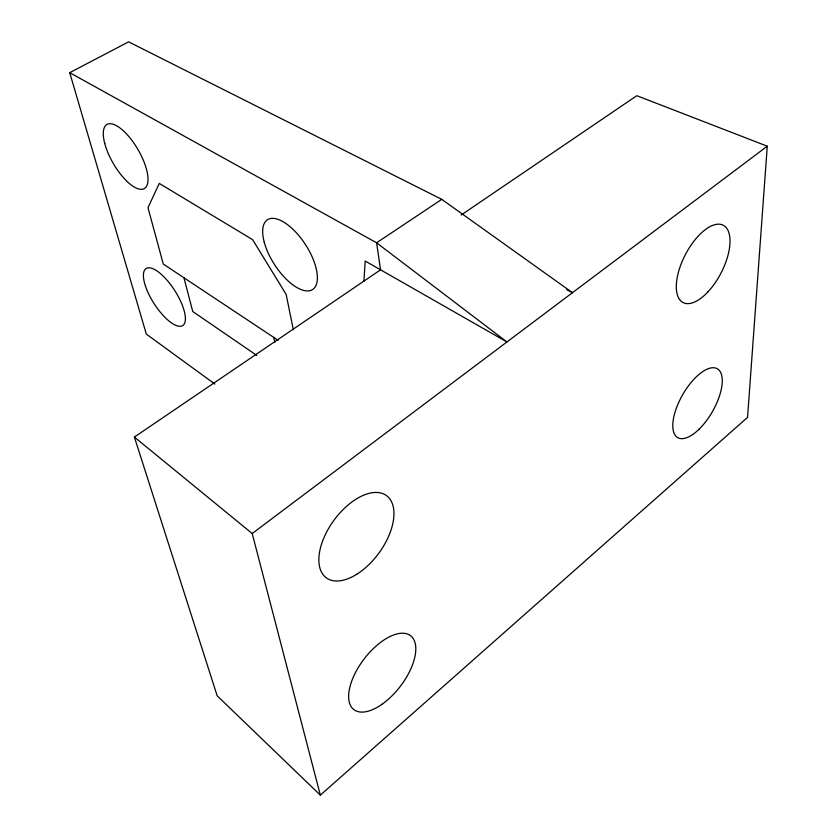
<?xml version="1.0" encoding="UTF-8"?>
<svg xmlns="http://www.w3.org/2000/svg" width="837" height="837" viewBox="0 0 837 837"><rect width="100%" height="100%" fill="white"/><g stroke="black" fill="none" stroke-linecap="round" stroke-linejoin="round"><path stroke-width="1.26" d="M363.959 281.086L365.173 261.029L506.94 341.967L376.598 242.793L69.733 72.673L128.626 41.85L441.758 199.352L572.487 292.678L566.722 289.686M461.156 215.046L636.811 95.69L767.267 146.203L747.556 417.381L320.341 795.15L217.17 695.809L134.391 437.071L380.553 269.817L376.598 242.793L441.758 199.352M320.341 795.15L252.209 533.535L767.267 146.203M278.02 340.24L163.278 264.042L147.992 207.702L159.271 183.418L252.586 239.633L286.128 294.352L293.337 329.684M256.771 355.401L192.751 311.521L183.941 277.769M214.827 384.037L146.308 334.089L69.733 72.673M134.391 437.071L252.209 533.535M273.772 337.416L274.85 342.396M382.206 704.137A46.59 22.693 -52.5 0 0 411.312 636.319A46.59 22.693 -52.5 0 0 353.13 677.531A46.59 22.693 -52.5 0 0 382.206 704.137M699.073 429.214A39.726 17.117 -60.1 0 0 718.156 369.305A39.726 17.117 -60.1 0 0 675.365 411.082A39.726 17.117 -60.1 0 0 699.073 429.214M356.813 574.224A50.942 27.83 -53.8 0 0 388.713 497.586A50.942 27.83 -53.8 0 0 323.678 538.337A50.942 27.83 -53.8 0 0 356.813 574.224M708.154 291.642A43.566 20.067 -62.5 0 0 723.492 225.373A43.566 20.067 -62.5 0 0 677.803 274.682A43.566 20.067 -62.5 0 0 708.154 291.642M104.74 143.462A37.1 14.177 59.7 0 0 142.939 189.141A37.1 14.177 59.7 0 0 129.222 136.965A37.1 14.177 59.7 0 0 104.74 143.462M145.554 286.359A33.898 12.231 57.3 0 0 181.828 326.012A33.898 12.231 57.3 0 0 165.768 278.773A33.898 12.231 57.3 0 0 145.554 286.359M264.251 242.238A41.547 18.424 57.1 0 0 310.872 290.376A41.547 18.424 57.1 0 0 294.98 231.305A41.547 18.424 57.1 0 0 264.251 242.238"/></g></svg>
